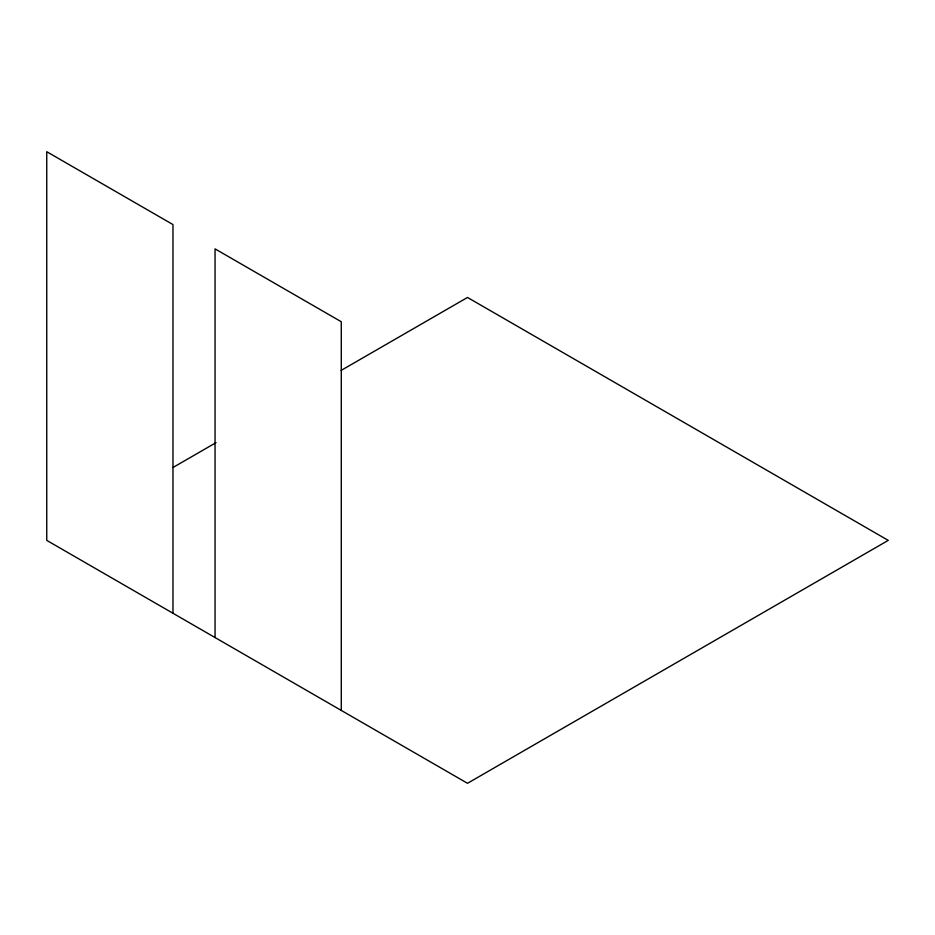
<?xml version="1.0" encoding="UTF-8"?>
<svg xmlns="http://www.w3.org/2000/svg" width="935" height="935" viewBox="0 0 935 935"><rect width="100%" height="100%" fill="white"/><g stroke="black" fill="none" stroke-linecap="round" stroke-linejoin="round"><path stroke-width="1.4" d="M173.104 467.43L216.055 442.629M341.146 370.412L467.5 297.459L888.25 540.383L467.5 783.296L46.75 540.383L46.75 151.704L172.975 224.575L172.975 613.255M341.275 710.425L341.275 321.745L215.05 248.874L215.05 637.541"/></g></svg>
